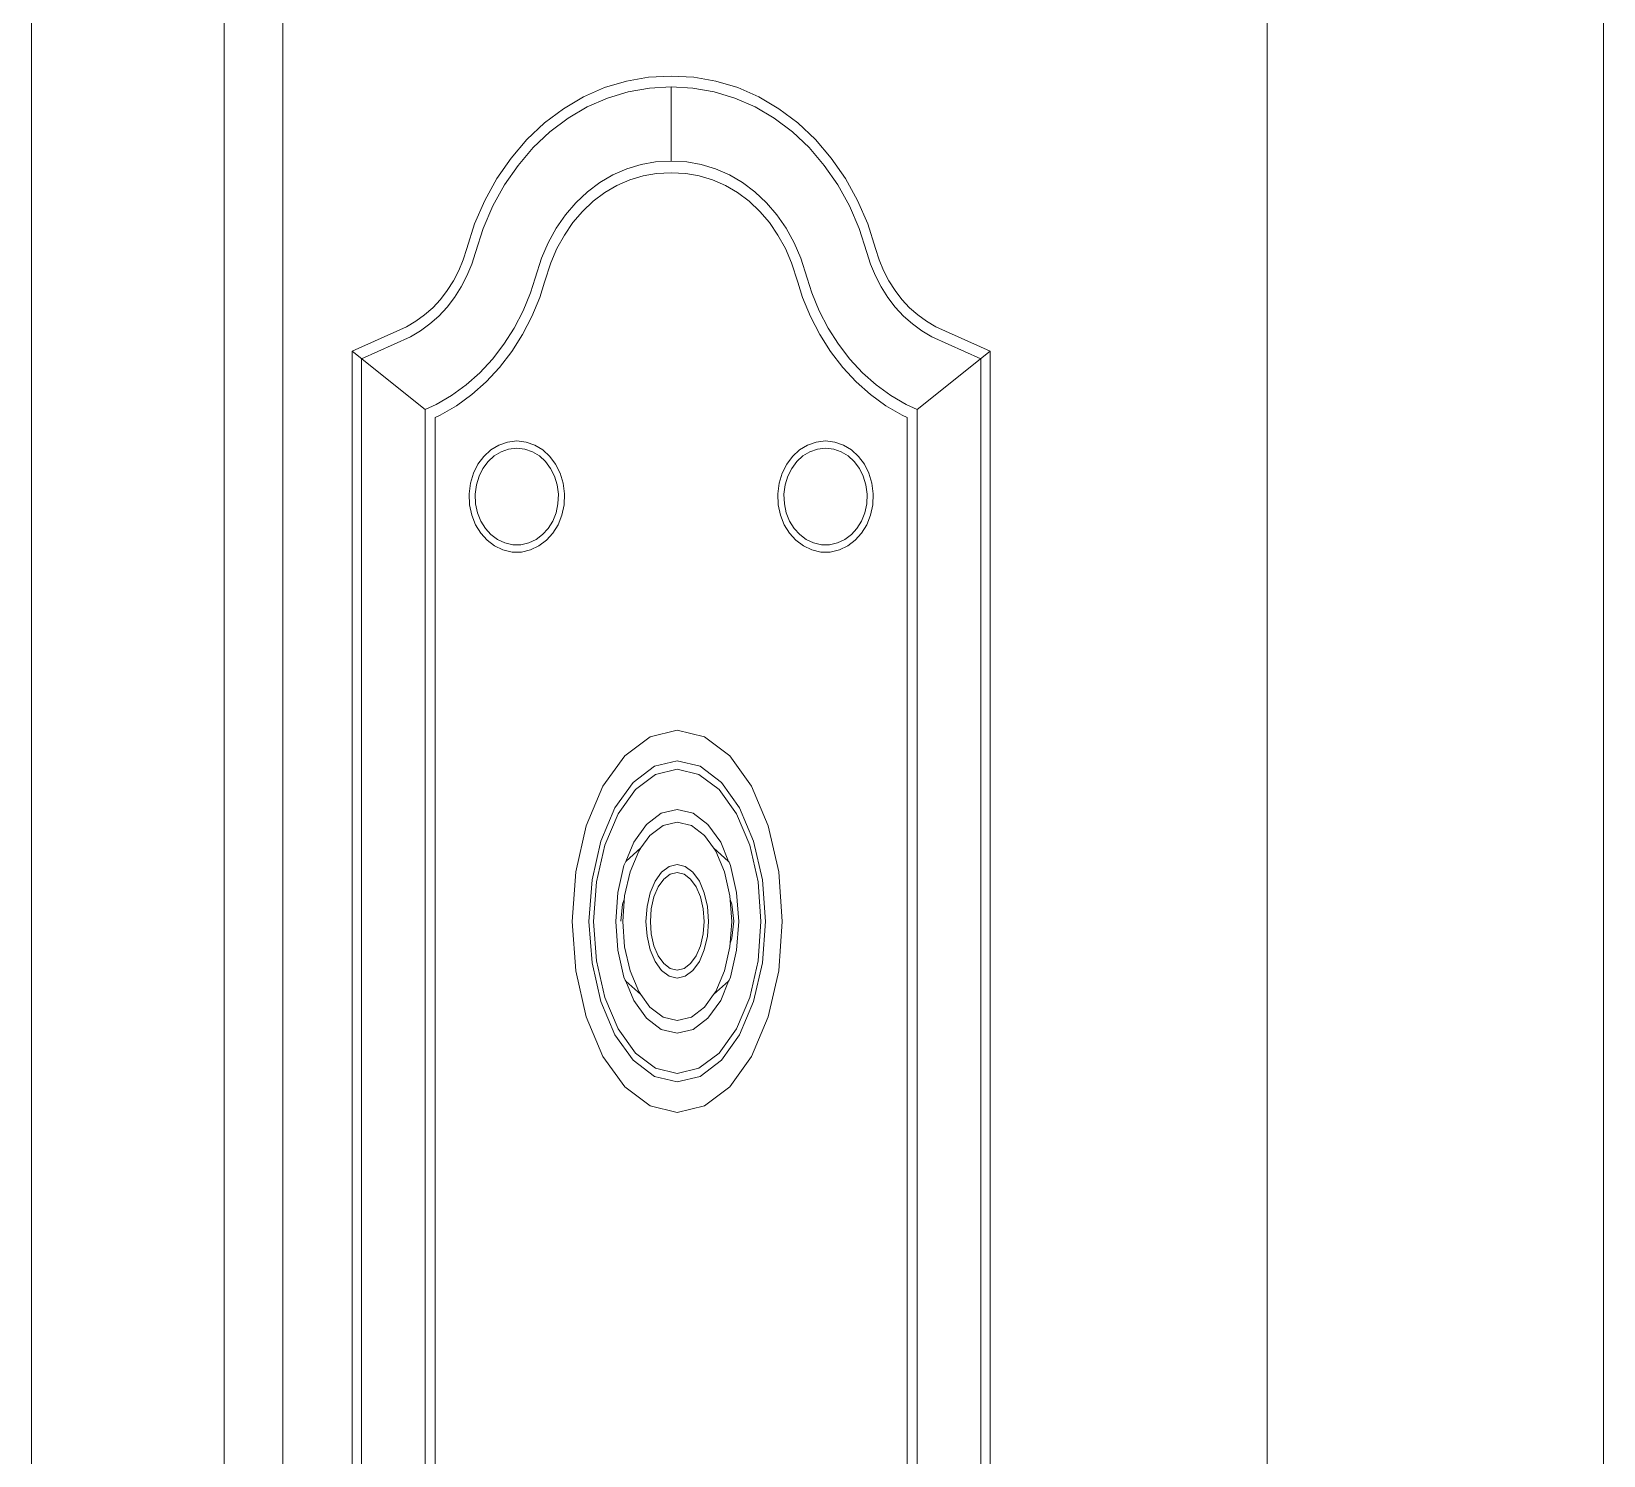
# Model space of a CAD drawing. Header units: inches. Extents: x 141029 to 166402, y -23568 to -18036.
# Drawn here: x 151935.5 to 151941.13, y -22460.24 to -22455.14 of the extents above; entities that cross this region are included whole.
import ezdxf

# ---------------------------------------------------------------- set-up
doc = ezdxf.new("R2010")
doc.units = ezdxf.units.IN
doc.header["$LTSCALE"] = 0.5
doc.header["$MEASUREMENT"] = 0
doc.layers.add('window', color=4, linetype='Continuous', lineweight=13)

msp = doc.modelspace()

# ---------------------------------------------------------------- linework, layer by layer
at = {"layer": 'window'}
for p, q in [((151941.1307, -22501.0726), (151941.1307, -22417.2578)), ((151939.9255, -22501.0726), (151939.9255, -22418.6547)), ((151936.4005, -22501.0726), (151936.4005, -22422.7581)), ((151936.1905, -22423.0026), (151936.1905, -22501.0726)), ((151935.5005, -22501.0726), (151935.5005, -22423.8058)), ((151937.553, -22455.3425), (151937.6311, -22455.3188)), ((151937.6311, -22455.3188), (151937.7109, -22455.3049)), ((151937.7109, -22455.3049), (151937.7915, -22455.3009)), ((151937.7915, -22455.3009), (151937.8721, -22455.3049)), ((151937.8721, -22455.3049), (151937.9519, -22455.3188)), ((151937.9519, -22455.3188), (151938.03, -22455.3425)), ((151937.4055, -22455.418), (151937.4775, -22455.3757)), ((151937.4775, -22455.3757), (151937.553, -22455.3425)), ((151937.4911, -22455.4116), (151937.5632, -22455.3799)), ((151937.5632, -22455.3799), (151937.6378, -22455.3573)), ((151937.6378, -22455.3573), (151937.7141, -22455.344)), ((151937.7141, -22455.344), (151937.7915, -22455.3402)), ((151937.7915, -22455.3402), (151937.8689, -22455.344)), ((151937.7915, -22455.3402), (151937.7915, -22455.6056)), ((151937.8689, -22455.344), (151937.9452, -22455.3573)), ((151937.9452, -22455.3573), (151938.0198, -22455.3799)), ((151938.0198, -22455.3799), (151938.0919, -22455.4116)), ((151938.03, -22455.3425), (151938.1055, -22455.3757)), ((151938.1055, -22455.3757), (151938.1775, -22455.418)), ((151937.3377, -22455.469), (151937.4055, -22455.418)), ((151937.4223, -22455.4521), (151937.4911, -22455.4116)), ((151938.0919, -22455.4116), (151938.1607, -22455.4521)), ((151938.1775, -22455.418), (151938.2453, -22455.469)), ((151937.275, -22455.5281), (151937.3377, -22455.469)), ((151937.2976, -22455.5573), (151937.3575, -22455.5008)), ((151937.3575, -22455.5008), (151937.4223, -22455.4521)), ((151938.1607, -22455.4521), (151938.2255, -22455.5008)), ((151938.2255, -22455.5008), (151938.2854, -22455.5573)), ((151938.2453, -22455.469), (151938.308, -22455.5281)), ((151937.218, -22455.5946), (151937.275, -22455.5281)), ((151937.2431, -22455.6209), (151937.2976, -22455.5573)), ((151938.2854, -22455.5573), (151938.3399, -22455.6209)), ((151938.308, -22455.5281), (151938.365, -22455.5946)), ((151937.1674, -22455.6678), (151937.218, -22455.5946)), ((151937.6835, -22455.6175), (151937.7358, -22455.6084)), ((151937.7358, -22455.6084), (151937.7915, -22455.6056)), ((151937.7915, -22455.6056), (151937.8472, -22455.6084)), ((151937.8472, -22455.6084), (151937.8995, -22455.6175)), ((151938.365, -22455.5946), (151938.4156, -22455.6678)), ((151937.1238, -22455.7468), (151937.1674, -22455.6678)), ((151937.1948, -22455.6908), (151937.2431, -22455.6209)), ((151937.5358, -22455.6824), (151937.583, -22455.6547)), ((151937.583, -22455.6547), (151937.6324, -22455.633)), ((151937.6324, -22455.633), (151937.6835, -22455.6175)), ((151937.6907, -22455.6584), (151937.6433, -22455.6728)), ((151937.7392, -22455.6499), (151937.6907, -22455.6584)), ((151937.7915, -22455.6474), (151937.7392, -22455.6499)), ((151937.8438, -22455.6499), (151937.7915, -22455.6474)), ((151937.8923, -22455.6584), (151937.8438, -22455.6499)), ((151937.9397, -22455.6728), (151937.8923, -22455.6584)), ((151937.8995, -22455.6175), (151937.9506, -22455.633)), ((151937.9506, -22455.633), (151938, -22455.6547)), ((151938, -22455.6547), (151938.0472, -22455.6824)), ((151938.3399, -22455.6209), (151938.3882, -22455.6908)), ((151938.4156, -22455.6678), (151938.4592, -22455.7468)), ((151937.1531, -22455.7663), (151937.1948, -22455.6908)), ((151937.4503, -22455.7546), (151937.4914, -22455.7159)), ((151937.4914, -22455.7159), (151937.5358, -22455.6824)), ((151937.5537, -22455.7187), (151937.5125, -22455.7497)), ((151937.5974, -22455.693), (151937.5537, -22455.7187)), ((151937.6433, -22455.6728), (151937.5974, -22455.693)), ((151937.9856, -22455.693), (151937.9397, -22455.6728)), ((151938.0293, -22455.7187), (151937.9856, -22455.693)), ((151938.0705, -22455.7497), (151938.0293, -22455.7187)), ((151938.0472, -22455.6824), (151938.0916, -22455.7159)), ((151938.0916, -22455.7159), (151938.1327, -22455.7546)), ((151938.3882, -22455.6908), (151938.4299, -22455.7663)), ((151937.0876, -22455.8308), (151937.1238, -22455.7468)), ((151937.1185, -22455.8465), (151937.1531, -22455.7663)), ((151937.413, -22455.7981), (151937.4503, -22455.7546)), ((151937.5125, -22455.7497), (151937.4744, -22455.7856)), ((151938.1086, -22455.7856), (151938.0705, -22455.7497)), ((151938.1327, -22455.7546), (151938.17, -22455.7981)), ((151938.4299, -22455.7663), (151938.4644, -22455.8465)), ((151938.4592, -22455.7468), (151938.4954, -22455.8308)), ((151937.0593, -22455.9188), (151937.0876, -22455.8308)), ((151937.3799, -22455.846), (151937.413, -22455.7981)), ((151937.4397, -22455.826), (151937.409, -22455.8705)), ((151937.4744, -22455.7856), (151937.4397, -22455.826)), ((151938.1432, -22455.826), (151938.1086, -22455.7856)), ((151938.174, -22455.8705), (151938.1432, -22455.826)), ((151938.17, -22455.7981), (151938.2031, -22455.846)), ((151938.4954, -22455.8308), (151938.5237, -22455.9188)), ((151937.0909, -22455.9324), (151937.1185, -22455.8465)), ((151937.3513, -22455.8978), (151937.3799, -22455.846)), ((151937.409, -22455.8705), (151937.3825, -22455.9185)), ((151938.2005, -22455.9185), (151938.174, -22455.8705)), ((151938.2031, -22455.846), (151938.2317, -22455.8978)), ((151938.4644, -22455.8465), (151938.4921, -22455.9324)), ((151937.0466, -22455.9591), (151937.0593, -22455.9188)), ((151937.0776, -22455.9744), (151937.0909, -22455.9324)), ((151937.3276, -22455.9528), (151937.3513, -22455.8978)), ((151937.3825, -22455.9185), (151937.3605, -22455.9695)), ((151938.2225, -22455.9695), (151938.2005, -22455.9185)), ((151938.2317, -22455.8978), (151938.2554, -22455.9528)), ((151938.4921, -22455.9324), (151938.5054, -22455.9744)), ((151938.5237, -22455.9188), (151938.5364, -22455.9591)), ((151937.0116, -22456.0348), (151937.0306, -22455.9979)), ((151937.0306, -22455.9979), (151937.0466, -22455.9591)), ((151937.0603, -22456.0165), (151937.0776, -22455.9744)), ((151937.3045, -22456.0247), (151937.3276, -22455.9528)), ((151937.3605, -22455.9695), (151937.3381, -22456.0392)), ((151938.2449, -22456.0392), (151938.2225, -22455.9695)), ((151938.2554, -22455.9528), (151938.2785, -22456.0247)), ((151938.5054, -22455.9744), (151938.5227, -22456.0165)), ((151938.5364, -22455.9591), (151938.5524, -22455.9979)), ((151938.5524, -22455.9979), (151938.5714, -22456.0348)), ((151936.9896, -22456.0694), (151937.0116, -22456.0348)), ((151937.0158, -22456.0941), (151937.0396, -22456.0565)), ((151937.0396, -22456.0565), (151937.0603, -22456.0165)), ((151937.2877, -22456.0777), (151937.3045, -22456.0247)), ((151937.3381, -22456.0392), (151937.3208, -22456.094)), ((151938.2622, -22456.094), (151938.2449, -22456.0392)), ((151938.2785, -22456.0247), (151938.2952, -22456.0777)), ((151938.5227, -22456.0165), (151938.5434, -22456.0565)), ((151938.5434, -22456.0565), (151938.5672, -22456.0941)), ((151938.5714, -22456.0348), (151938.5933, -22456.0694)), ((151936.9379, -22456.1306), (151936.965, -22456.1014)), ((151936.965, -22456.1014), (151936.9896, -22456.0694)), ((151936.9891, -22456.1289), (151937.0158, -22456.0941)), ((151937.2611, -22456.1424), (151937.2877, -22456.0777)), ((151937.3208, -22456.094), (151937.2927, -22456.1622)), ((151938.2903, -22456.1622), (151938.2622, -22456.094)), ((151938.2952, -22456.0777), (151938.3219, -22456.1424)), ((151938.5672, -22456.0941), (151938.5939, -22456.1289)), ((151938.5933, -22456.0694), (151938.618, -22456.1014)), ((151938.618, -22456.1014), (151938.6451, -22456.1306)), ((151936.8772, -22456.1794), (151936.9085, -22456.1567)), ((151936.9085, -22456.1567), (151936.9379, -22456.1306)), ((151936.9277, -22456.189), (151936.9596, -22456.1606)), ((151936.9596, -22456.1606), (151936.9891, -22456.1289)), ((151937.2294, -22456.2039), (151937.2611, -22456.1424)), ((151937.2927, -22456.1622), (151937.2592, -22456.2271)), ((151938.3238, -22456.2271), (151938.2903, -22456.1622)), ((151938.3219, -22456.1424), (151938.3536, -22456.2039)), ((151938.5939, -22456.1289), (151938.6234, -22456.1606)), ((151938.6234, -22456.1606), (151938.6553, -22456.189)), ((151938.6451, -22456.1306), (151938.6745, -22456.1567)), ((151938.6745, -22456.1567), (151938.7058, -22456.1794)), ((151936.6485, -22456.2867), (151936.8442, -22456.1986)), ((151936.8442, -22456.1986), (151936.8772, -22456.1794)), ((151936.8578, -22456.2346), (151936.8937, -22456.2137)), ((151936.8937, -22456.2137), (151936.9277, -22456.189)), ((151937.1928, -22456.2617), (151937.2294, -22456.2039)), ((151937.2592, -22456.2271), (151937.2206, -22456.288)), ((151938.3624, -22456.288), (151938.3238, -22456.2271)), ((151938.3536, -22456.2039), (151938.3902, -22456.2617)), ((151938.6553, -22456.189), (151938.6893, -22456.2137)), ((151938.6893, -22456.2137), (151938.7252, -22456.2346)), ((151938.7058, -22456.1794), (151938.7388, -22456.1986)), ((151938.7388, -22456.1986), (151938.9345, -22456.2867)), ((151936.6485, -22456.2867), (151936.91, -22456.4954)), ((151936.6485, -22462.5025), (151936.6485, -22456.2867)), ((151936.6822, -22456.3136), (151936.8578, -22456.2346)), ((151937.1517, -22456.3151), (151937.1928, -22456.2617)), ((151937.2206, -22456.288), (151937.1772, -22456.3444)), ((151938.4058, -22456.3444), (151938.3624, -22456.288)), ((151938.3902, -22456.2617), (151938.4313, -22456.3151)), ((151938.9345, -22456.2867), (151938.673, -22456.4954)), ((151938.7252, -22456.2346), (151938.9008, -22456.3136)), ((151938.9345, -22456.2867), (151938.9345, -22464.5082)), ((151936.6826, -22462.4898), (151936.6822, -22456.3136)), ((151937.1064, -22456.3639), (151937.1517, -22456.3151)), ((151937.1772, -22456.3444), (151937.1295, -22456.3958)), ((151938.4535, -22456.3958), (151938.4058, -22456.3444)), ((151938.4313, -22456.3151), (151938.4766, -22456.3639)), ((151938.9008, -22456.3136), (151938.9008, -22464.4813)), ((151937.0574, -22456.4074), (151937.1064, -22456.3639)), ((151937.1295, -22456.3958), (151937.0778, -22456.4417)), ((151938.5052, -22456.4417), (151938.4535, -22456.3958)), ((151938.4766, -22456.3639), (151938.5256, -22456.4074)), ((151936.95, -22456.4774), (151937.0051, -22456.4454)), ((151937.0051, -22456.4454), (151937.0574, -22456.4074)), ((151937.0778, -22456.4417), (151937.0226, -22456.4818)), ((151938.5604, -22456.4818), (151938.5052, -22456.4417)), ((151938.5256, -22456.4074), (151938.5779, -22456.4454)), ((151938.5779, -22456.4454), (151938.633, -22456.4774)), ((151936.91, -22456.4954), (151936.95, -22456.4774)), ((151936.91, -22462.5735), (151936.91, -22456.4954)), ((151937.0226, -22456.4818), (151936.9644, -22456.5156)), ((151938.6185, -22456.5156), (151938.5604, -22456.4818)), ((151938.633, -22456.4774), (151938.673, -22456.4954)), ((151938.673, -22456.4954), (151938.673, -22464.2995)), ((151936.9644, -22456.5156), (151936.9458, -22456.524)), ((151936.9458, -22456.524), (151936.9458, -22462.5901)), ((151938.6371, -22456.524), (151938.6185, -22456.5156)), ((151938.6371, -22464.2709), (151938.6371, -22456.524)), ((151937.1738, -22456.6226), (151937.1454, -22456.64)), ((151937.2051, -22456.6117), (151937.1738, -22456.6226)), ((151937.2386, -22456.6079), (151937.2051, -22456.6117)), ((151937.2721, -22456.6117), (151937.2386, -22456.6079)), ((151937.3034, -22456.6226), (151937.2721, -22456.6117)), ((151937.3319, -22456.64), (151937.3034, -22456.6226)), ((151938.2796, -22456.6226), (151938.2511, -22456.64)), ((151938.3108, -22456.6117), (151938.2796, -22456.6226)), ((151938.3444, -22456.6079), (151938.3108, -22456.6117)), ((151938.3779, -22456.6117), (151938.3444, -22456.6079)), ((151938.4092, -22456.6226), (151938.3779, -22456.6117)), ((151938.4376, -22456.64), (151938.4092, -22456.6226)), ((151937.1204, -22456.663), (151937.0995, -22456.691)), ((151937.1358, -22456.6817), (151937.1176, -22456.706)), ((151937.1204, -22456.663), (151937.1454, -22456.64)), ((151937.1575, -22456.6617), (151937.1358, -22456.6817)), ((151937.1823, -22456.6466), (151937.1575, -22456.6617)), ((151937.2095, -22456.637), (151937.1823, -22456.6466)), ((151937.2386, -22456.6337), (151937.2095, -22456.637)), ((151937.2678, -22456.637), (151937.2386, -22456.6337)), ((151937.295, -22456.6466), (151937.2678, -22456.637)), ((151937.3198, -22456.6617), (151937.295, -22456.6466)), ((151937.3415, -22456.6817), (151937.3198, -22456.6617)), ((151937.3569, -22456.663), (151937.3319, -22456.64)), ((151937.3597, -22456.706), (151937.3415, -22456.6817)), ((151937.3778, -22456.691), (151937.3569, -22456.663)), ((151938.2261, -22456.663), (151938.2052, -22456.691)), ((151938.2415, -22456.6817), (151938.2233, -22456.706)), ((151938.2511, -22456.64), (151938.2261, -22456.663)), ((151938.2632, -22456.6617), (151938.2415, -22456.6817)), ((151938.288, -22456.6466), (151938.2632, -22456.6617)), ((151938.3152, -22456.637), (151938.288, -22456.6466)), ((151938.3444, -22456.6337), (151938.3152, -22456.637)), ((151938.3735, -22456.637), (151938.3444, -22456.6337)), ((151938.4007, -22456.6466), (151938.3735, -22456.637)), ((151938.4255, -22456.6617), (151938.4007, -22456.6466)), ((151938.4472, -22456.6817), (151938.4255, -22456.6617)), ((151938.4626, -22456.663), (151938.4376, -22456.64)), ((151938.4654, -22456.706), (151938.4472, -22456.6817)), ((151938.4835, -22456.691), (151938.4626, -22456.663)), ((151937.0833, -22456.7232), (151937.0725, -22456.7589)), ((151937.0995, -22456.691), (151937.0833, -22456.7232)), ((151937.1035, -22456.7341), (151937.0941, -22456.7651)), ((151937.1176, -22456.706), (151937.1035, -22456.7341)), ((151937.3738, -22456.7341), (151937.3597, -22456.706)), ((151937.3832, -22456.7651), (151937.3738, -22456.7341)), ((151937.394, -22456.7232), (151937.3778, -22456.691)), ((151937.4049, -22456.7589), (151937.394, -22456.7232)), ((151938.189, -22456.7232), (151938.1782, -22456.7589)), ((151938.2052, -22456.691), (151938.189, -22456.7232)), ((151938.2092, -22456.7341), (151938.1998, -22456.7651)), ((151938.2233, -22456.706), (151938.2092, -22456.7341)), ((151938.4795, -22456.7341), (151938.4654, -22456.706)), ((151938.489, -22456.7651), (151938.4795, -22456.7341)), ((151938.4997, -22456.7232), (151938.4835, -22456.691)), ((151938.5106, -22456.7589), (151938.4997, -22456.7232)), ((151937.0725, -22456.7589), (151937.0676, -22456.7973)), ((151937.0941, -22456.7651), (151937.0898, -22456.7985)), ((151937.3875, -22456.7985), (151937.3832, -22456.7651)), ((151937.4097, -22456.7973), (151937.4049, -22456.7589)), ((151938.1782, -22456.7589), (151938.1733, -22456.7973)), ((151938.1998, -22456.7651), (151938.1955, -22456.7985)), ((151938.4932, -22456.7985), (151938.489, -22456.7651)), ((151938.5154, -22456.7973), (151938.5106, -22456.7589)), ((151937.0676, -22456.7973), (151937.0692, -22456.8367)), ((151937.0692, -22456.8367), (151937.0772, -22456.8739)), ((151937.0898, -22456.7985), (151937.0913, -22456.8328)), ((151937.0913, -22456.8328), (151937.0982, -22456.8651)), ((151937.3791, -22456.8651), (151937.386, -22456.8328)), ((151937.386, -22456.8328), (151937.3875, -22456.7985)), ((151937.4001, -22456.8739), (151937.4081, -22456.8367)), ((151937.4081, -22456.8367), (151937.4097, -22456.7973)), ((151938.1733, -22456.7973), (151938.1749, -22456.8367)), ((151938.1749, -22456.8367), (151938.1829, -22456.8739)), ((151938.1955, -22456.7985), (151938.197, -22456.8328)), ((151938.197, -22456.8328), (151938.2039, -22456.8651)), ((151938.4849, -22456.8651), (151938.4918, -22456.8328)), ((151938.4918, -22456.8328), (151938.4932, -22456.7985)), ((151938.5058, -22456.8739), (151938.5138, -22456.8367)), ((151938.5138, -22456.8367), (151938.5154, -22456.7973)), ((151937.0772, -22456.8739), (151937.0908, -22456.9079)), ((151937.0908, -22456.9079), (151937.1094, -22456.938)), ((151937.0982, -22456.8651), (151937.11, -22456.8947)), ((151937.11, -22456.8947), (151937.1262, -22456.921)), ((151937.3511, -22456.921), (151937.3673, -22456.8947)), ((151937.3673, -22456.8947), (151937.3791, -22456.8651)), ((151937.3679, -22456.938), (151937.3865, -22456.9079)), ((151937.3865, -22456.9079), (151937.4001, -22456.8739)), ((151938.1829, -22456.8739), (151938.1965, -22456.9079)), ((151938.1965, -22456.9079), (151938.2151, -22456.938)), ((151938.2039, -22456.8651), (151938.2157, -22456.8947)), ((151938.2157, -22456.8947), (151938.2319, -22456.921)), ((151938.4568, -22456.921), (151938.473, -22456.8947)), ((151938.473, -22456.8947), (151938.4849, -22456.8651)), ((151938.4736, -22456.938), (151938.4923, -22456.9079)), ((151938.4923, -22456.9079), (151938.5058, -22456.8739)), ((151937.1324, -22456.9636), (151937.1094, -22456.938)), ((151937.1262, -22456.921), (151937.1462, -22456.9432)), ((151937.1324, -22456.9636), (151937.1592, -22456.9839)), ((151937.1462, -22456.9432), (151937.1695, -22456.9609)), ((151937.1695, -22456.9609), (151937.1956, -22456.9733)), ((151937.2817, -22456.9733), (151937.3077, -22456.9609)), ((151937.3077, -22456.9609), (151937.3311, -22456.9432)), ((151937.3181, -22456.9839), (151937.3449, -22456.9636)), ((151937.3311, -22456.9432), (151937.3511, -22456.921)), ((151937.3449, -22456.9636), (151937.3679, -22456.938)), ((151938.2151, -22456.938), (151938.2381, -22456.9636)), ((151938.2319, -22456.921), (151938.2519, -22456.9432)), ((151938.2381, -22456.9636), (151938.2649, -22456.9839)), ((151938.2519, -22456.9432), (151938.2753, -22456.9609)), ((151938.2753, -22456.9609), (151938.3013, -22456.9733)), ((151938.3874, -22456.9733), (151938.4135, -22456.9609)), ((151938.4135, -22456.9609), (151938.4368, -22456.9432)), ((151938.4238, -22456.9839), (151938.4506, -22456.9636)), ((151938.4368, -22456.9432), (151938.4568, -22456.921)), ((151938.4506, -22456.9636), (151938.4736, -22456.938)), ((151937.1592, -22456.9839), (151937.1892, -22456.9982)), ((151937.1892, -22456.9982), (151937.2217, -22457.0056)), ((151937.1956, -22456.9733), (151937.2239, -22456.9798)), ((151937.2217, -22457.0056), (151937.2556, -22457.0056)), ((151937.2239, -22456.9798), (151937.2534, -22456.9798)), ((151937.2534, -22456.9798), (151937.2817, -22456.9733)), ((151937.2556, -22457.0056), (151937.2881, -22456.9982)), ((151937.2881, -22456.9982), (151937.3181, -22456.9839)), ((151938.2649, -22456.9839), (151938.2949, -22456.9982)), ((151938.2949, -22456.9982), (151938.3274, -22457.0056)), ((151938.3013, -22456.9733), (151938.3296, -22456.9798)), ((151938.3274, -22457.0056), (151938.3613, -22457.0056)), ((151938.3296, -22456.9798), (151938.3591, -22456.9798)), ((151938.3591, -22456.9798), (151938.3874, -22456.9733)), ((151938.3613, -22457.0056), (151938.3938, -22456.9982)), ((151938.3938, -22456.9982), (151938.4238, -22456.9839)), ((151937.6251, -22457.7357), (151937.7159, -22457.6673)), ((151937.7159, -22457.6673), (151937.8132, -22457.644)), ((151937.8132, -22457.644), (151937.9106, -22457.6673)), ((151937.9106, -22457.6673), (151938.0013, -22457.7357)), ((151937.5472, -22457.8444), (151937.6251, -22457.7357)), ((151938.0013, -22457.7357), (151938.0792, -22457.8444)), ((151937.6552, -22457.8305), (151937.7315, -22457.7731)), ((151937.6635, -22457.8564), (151937.7357, -22457.802)), ((151937.7315, -22457.7731), (151937.8132, -22457.7535)), ((151937.7357, -22457.802), (151937.8132, -22457.7834)), ((151937.8132, -22457.7535), (151937.895, -22457.7731)), ((151937.8132, -22457.7834), (151937.8908, -22457.802)), ((151937.8908, -22457.802), (151937.963, -22457.8564)), ((151937.895, -22457.7731), (151937.9712, -22457.8305)), ((151937.4874, -22457.9861), (151937.5472, -22457.8444)), ((151937.5898, -22457.9218), (151937.6552, -22457.8305)), ((151937.6014, -22457.943), (151937.6635, -22457.8564)), ((151937.963, -22457.8564), (151938.0251, -22457.943)), ((151937.9712, -22457.8305), (151938.0367, -22457.9218)), ((151938.0792, -22457.8444), (151938.139, -22457.9861)), ((151937.5396, -22458.0409), (151937.5898, -22457.9218)), ((151938.0367, -22457.9218), (151938.0869, -22458.0409)), ((151937.5538, -22458.0558), (151937.6014, -22457.943)), ((151937.7031, -22457.9813), (151937.7562, -22457.9413)), ((151937.7562, -22457.9413), (151937.8132, -22457.9276)), ((151937.7627, -22457.9853), (151937.8132, -22457.9732)), ((151937.8132, -22457.9276), (151937.8702, -22457.9413)), ((151937.8132, -22457.9732), (151937.8638, -22457.9853)), ((151937.8702, -22457.9413), (151937.9234, -22457.9813)), ((151938.0251, -22457.943), (151938.0727, -22458.0558)), ((151937.4499, -22458.1512), (151937.4874, -22457.9861)), ((151937.6575, -22458.045), (151937.7031, -22457.9813)), ((151937.683, -22458.0655), (151937.7156, -22458.0208)), ((151937.7156, -22458.0208), (151937.7627, -22457.9853)), ((151937.8638, -22457.9853), (151937.9108, -22458.0208)), ((151937.9108, -22458.0208), (151937.9435, -22458.0655)), ((151937.9234, -22457.9813), (151937.969, -22458.045)), ((151938.139, -22457.9861), (151938.1766, -22458.1512)), ((151937.508, -22458.1795), (151937.5396, -22458.0409)), ((151937.5239, -22458.1872), (151937.5538, -22458.0558)), ((151937.6291, -22458.1137), (151937.6575, -22458.045)), ((151937.683, -22458.0655), (151937.6291, -22458.1137)), ((151937.6442, -22458.1507), (151937.6752, -22458.0772)), ((151937.6752, -22458.0772), (151937.683, -22458.0655)), ((151937.9974, -22458.1137), (151937.9435, -22458.0655)), ((151937.9435, -22458.0655), (151937.9513, -22458.0772)), ((151937.9513, -22458.0772), (151937.9823, -22458.1507)), ((151937.969, -22458.045), (151937.9974, -22458.1137)), ((151938.0727, -22458.0558), (151938.1026, -22458.1872)), ((151938.0869, -22458.0409), (151938.1185, -22458.1795)), ((151937.6005, -22458.2246), (151937.6225, -22458.1279)), ((151937.6225, -22458.1279), (151937.6274, -22458.1162)), ((151937.6291, -22458.1137), (151937.6274, -22458.1162)), ((151937.7572, -22458.1519), (151937.7843, -22458.1315)), ((151937.7843, -22458.1315), (151937.8132, -22458.1246)), ((151937.8132, -22458.1246), (151937.8422, -22458.1315)), ((151937.8422, -22458.1315), (151937.8692, -22458.1519)), ((151937.999, -22458.1162), (151937.9974, -22458.1137)), ((151937.999, -22458.1162), (151938.004, -22458.1279)), ((151938.004, -22458.1279), (151938.026, -22458.2246)), ((151937.4371, -22458.3283), (151937.4499, -22458.1512)), ((151937.4972, -22458.3283), (151937.508, -22458.1795)), ((151937.5137, -22458.3283), (151937.5239, -22458.1872)), ((151937.6247, -22458.2364), (151937.6442, -22458.1507)), ((151937.7163, -22458.2264), (151937.7341, -22458.1842)), ((151937.7341, -22458.1842), (151937.7572, -22458.1519)), ((151937.7452, -22458.2046), (151937.7652, -22458.1768)), ((151937.7652, -22458.1768), (151937.7884, -22458.1593)), ((151937.7884, -22458.1593), (151937.8132, -22458.1534)), ((151937.8132, -22458.1534), (151937.8381, -22458.1593)), ((151937.8381, -22458.1593), (151937.8613, -22458.1768)), ((151937.8613, -22458.1768), (151937.8812, -22458.2046)), ((151937.8692, -22458.1519), (151937.8924, -22458.1842)), ((151937.8924, -22458.1842), (151937.9102, -22458.2264)), ((151937.9823, -22458.1507), (151938.0018, -22458.2364)), ((151938.1026, -22458.1872), (151938.1128, -22458.3283)), ((151938.1185, -22458.1795), (151938.1292, -22458.3283)), ((151938.1766, -22458.1512), (151938.1894, -22458.3283)), ((151937.593, -22458.3283), (151937.6005, -22458.2246)), ((151937.6177, -22458.2671), (151937.6237, -22458.2501)), ((151937.618, -22458.3283), (151937.6247, -22458.2364)), ((151937.7051, -22458.2755), (151937.7163, -22458.2264)), ((151937.7204, -22458.283), (151937.73, -22458.2408)), ((151937.73, -22458.2408), (151937.7452, -22458.2046)), ((151937.8812, -22458.2046), (151937.8965, -22458.2408)), ((151937.8965, -22458.2408), (151937.9061, -22458.283)), ((151937.9102, -22458.2264), (151937.9214, -22458.2755)), ((151938.0018, -22458.2364), (151938.0084, -22458.3283)), ((151938.0028, -22458.2501), (151938.0088, -22458.2671)), ((151938.026, -22458.2246), (151938.0335, -22458.3283)), ((151937.6108, -22458.3281), (151937.6177, -22458.2671)), ((151937.7013, -22458.3283), (151937.7051, -22458.2755)), ((151937.7171, -22458.3283), (151937.7204, -22458.283)), ((151937.9061, -22458.283), (151937.9094, -22458.3283)), ((151937.9214, -22458.2755), (151937.9252, -22458.3283)), ((151938.0088, -22458.2671), (151938.0157, -22458.3281)), ((151937.4499, -22458.5054), (151937.4371, -22458.3283)), ((151937.508, -22458.477), (151937.4972, -22458.3283)), ((151937.5239, -22458.4693), (151937.5137, -22458.3283)), ((151937.6005, -22458.4319), (151937.593, -22458.3283)), ((151937.6247, -22458.4201), (151937.618, -22458.3283)), ((151937.7051, -22458.381), (151937.7013, -22458.3283)), ((151937.7204, -22458.3735), (151937.7171, -22458.3283)), ((151937.9094, -22458.3283), (151937.9061, -22458.3735)), ((151937.9252, -22458.3283), (151937.9214, -22458.381)), ((151938.0084, -22458.3283), (151938.0018, -22458.4201)), ((151938.0157, -22458.3281), (151938.0088, -22458.3891)), ((151938.0335, -22458.3283), (151938.026, -22458.4319)), ((151938.1128, -22458.3283), (151938.1026, -22458.4693)), ((151938.1292, -22458.3283), (151938.1185, -22458.477)), ((151938.1894, -22458.3283), (151938.1766, -22458.5054)), ((151937.6442, -22458.5058), (151937.6247, -22458.4201)), ((151937.7163, -22458.4301), (151937.7051, -22458.381)), ((151937.73, -22458.4157), (151937.7204, -22458.3735)), ((151937.7452, -22458.4519), (151937.73, -22458.4157)), ((151937.8965, -22458.4157), (151937.8812, -22458.4519)), ((151937.9061, -22458.3735), (151937.8965, -22458.4157)), ((151937.9214, -22458.381), (151937.9102, -22458.4301)), ((151938.0018, -22458.4201), (151937.9823, -22458.5058)), ((151938.0088, -22458.3891), (151938.0028, -22458.406)), ((151937.5396, -22458.6156), (151937.508, -22458.477)), ((151937.5538, -22458.6007), (151937.5239, -22458.4693)), ((151937.6225, -22458.5286), (151937.6005, -22458.4319)), ((151937.7341, -22458.4723), (151937.7163, -22458.4301)), ((151937.7572, -22458.5047), (151937.7341, -22458.4723)), ((151937.7652, -22458.4797), (151937.7452, -22458.4519)), ((151937.7884, -22458.4972), (151937.7652, -22458.4797)), ((151937.8613, -22458.4797), (151937.8381, -22458.4972)), ((151937.8812, -22458.4519), (151937.8613, -22458.4797)), ((151937.8924, -22458.4723), (151937.8692, -22458.5047)), ((151937.9102, -22458.4301), (151937.8924, -22458.4723)), ((151938.026, -22458.4319), (151938.004, -22458.5286)), ((151938.1026, -22458.4693), (151938.0727, -22458.6007)), ((151938.1185, -22458.477), (151938.0869, -22458.6156)), ((151937.4874, -22458.6704), (151937.4499, -22458.5054)), ((151937.6271, -22458.5395), (151937.6225, -22458.5286)), ((151937.6271, -22458.5395), (151937.6291, -22458.5425)), ((151937.6752, -22458.5793), (151937.6442, -22458.5058)), ((151937.7843, -22458.525), (151937.7572, -22458.5047)), ((151937.8132, -22458.5319), (151937.7843, -22458.525)), ((151937.8132, -22458.5032), (151937.7884, -22458.4972)), ((151937.8381, -22458.4972), (151937.8132, -22458.5032)), ((151937.8422, -22458.525), (151937.8132, -22458.5319)), ((151937.8692, -22458.5047), (151937.8422, -22458.525)), ((151937.9823, -22458.5058), (151937.9513, -22458.5793)), ((151937.9974, -22458.5425), (151937.9994, -22458.5395)), ((151938.004, -22458.5286), (151937.9994, -22458.5395)), ((151938.1766, -22458.5054), (151938.139, -22458.6704)), ((151937.6291, -22458.5425), (151937.683, -22458.5907)), ((151937.6575, -22458.6115), (151937.6291, -22458.5425)), ((151937.683, -22458.5907), (151937.6752, -22458.5793)), ((151937.7156, -22458.6357), (151937.683, -22458.5907)), ((151937.9435, -22458.5907), (151937.9108, -22458.6357)), ((151937.9435, -22458.5907), (151937.9974, -22458.5425)), ((151937.9513, -22458.5793), (151937.9435, -22458.5907)), ((151937.9974, -22458.5425), (151937.969, -22458.6115)), ((151937.5898, -22458.7347), (151937.5396, -22458.6156)), ((151937.6014, -22458.7135), (151937.5538, -22458.6007)), ((151937.7031, -22458.6752), (151937.6575, -22458.6115)), ((151937.7627, -22458.6712), (151937.7156, -22458.6357)), ((151937.9108, -22458.6357), (151937.8638, -22458.6712)), ((151937.969, -22458.6115), (151937.9234, -22458.6752)), ((151938.0727, -22458.6007), (151938.0251, -22458.7135)), ((151938.0869, -22458.6156), (151938.0367, -22458.7347)), ((151937.5472, -22458.8121), (151937.4874, -22458.6704)), ((151937.7562, -22458.7152), (151937.7031, -22458.6752)), ((151937.8132, -22458.6833), (151937.7627, -22458.6712)), ((151937.8638, -22458.6712), (151937.8132, -22458.6833)), ((151937.9234, -22458.6752), (151937.8702, -22458.7152)), ((151938.139, -22458.6704), (151938.0792, -22458.8121)), ((151937.6552, -22458.826), (151937.5898, -22458.7347)), ((151937.6635, -22458.8001), (151937.6014, -22458.7135)), ((151937.8132, -22458.7289), (151937.7562, -22458.7152)), ((151937.8702, -22458.7152), (151937.8132, -22458.7289)), ((151938.0251, -22458.7135), (151937.963, -22458.8001)), ((151938.0367, -22458.7347), (151937.9712, -22458.826)), ((151937.6251, -22458.9208), (151937.5472, -22458.8121)), ((151937.7357, -22458.8546), (151937.6635, -22458.8001)), ((151937.963, -22458.8001), (151937.8908, -22458.8546)), ((151938.0792, -22458.8121), (151938.0013, -22458.9208)), ((151937.7315, -22458.8834), (151937.6552, -22458.826)), ((151937.8132, -22458.8731), (151937.7357, -22458.8546)), ((151937.8908, -22458.8546), (151937.8132, -22458.8731)), ((151937.9712, -22458.826), (151937.895, -22458.8834)), ((151937.7159, -22458.9892), (151937.6251, -22458.9208)), ((151937.8132, -22458.903), (151937.7315, -22458.8834)), ((151937.895, -22458.8834), (151937.8132, -22458.903)), ((151938.0013, -22458.9208), (151937.9106, -22458.9892)), ((151937.8132, -22459.0125), (151937.7159, -22458.9892)), ((151937.9106, -22458.9892), (151937.8132, -22459.0125))]:
    msp.add_line(p, q, dxfattribs=at)

doc.saveas('drawing.dxf')
